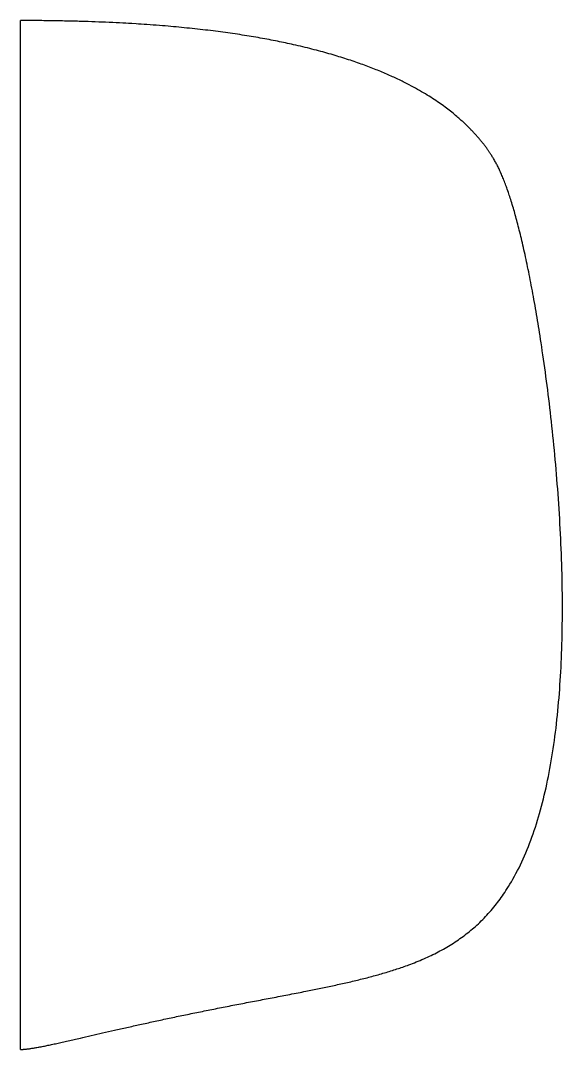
# Model space of a CAD drawing. Header units: inches. Extents: x 0 to 17.2, y -19.9 to 12.7.
import ezdxf

# ---------------------------------------------------------------- set-up
doc = ezdxf.new("R2010")
doc.units = ezdxf.units.IN
doc.layers.get('0').update_dxf_attribs({"linetype": 'CONTINUOUS'})

msp = doc.modelspace()

# ---------------------------------------------------------------- linework, layer by layer
msp.add_line((0, -19.906), (0, 12.683))
msp.add_open_spline([(0, -19.906), (0.152, -19.906), (0.619, -19.845), (1.809, -19.574), (4.265, -18.972), (8.159, -18.214), (12.085, -17.563), (15.217, -16.182), (16.958, -12.189), (17.403, -6.269), (16.941, 0.126), (16.107, 5.266), (15.329, 7.972), (14.748, 8.718), (13.925, 9.719), (11.973, 11.064), (8.707, 12.126), (4.919, 12.581), (1.747, 12.683), (0, 12.683)], degree=5)

doc.saveas('drawing.dxf')
